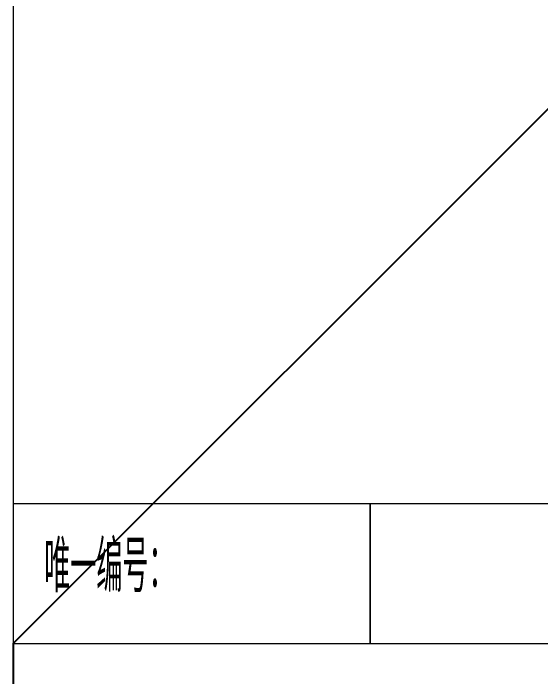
# Model space of a CAD drawing. Extents: x -469675 to 2400000, y -476501 to 2085364.
# Drawn here: x 0 to 203884, y -12809 to 243595 of the extents above; entities that cross this region are included whole.
import ezdxf

# ---------------------------------------------------------------- set-up
doc = ezdxf.new("R2010")
doc.units = 0
doc.header["$LTSCALE"] = 1000
doc.header["$MEASUREMENT"] = 0
doc.layers.get('0').update_dxf_attribs({"linetype": 'CONTINUOUS', "lineweight": 20})
doc.layers.add('C-注释', color=30, linetype='CONTINUOUS', plot=False)
doc.styles.add('GBSTYLE', font='gbxwxt.shx', dxfattribs={"width": 0.7, "bigfont": 'gbhzfs.shx'})

# ---------------------------------------------------------------- blocks, each defined once
blk = doc.blocks.new('AcsAcadShareArea')
for points in [[(0, 0), (2400000, 0), (2400000, 1700000), (0, 1700000)], [(0, 0), (138000, 0), (138000, 54000), (0, 54000)], [(138000, 0), (568000, 0), (568000, 54000), (138000, 54000)]]:
    blk.add_lwpolyline(points, close=True)
at = {"insert": (11937, 39827), "char_height": 20000, "width": 121478, "attachment_point": 1, "style": 'GBSTYLE'}
blk.add_mtext('唯一编号：', dxfattribs=at)
at = {"style": 'GBSTYLE', "width": 0.7}
blk.add_attdef('唯一编号', (150748, 17216), '', height=20000, dxfattribs=at)

msp = doc.modelspace()

# ---------------------------------------------------------------- linework, layer by layer
at = {"layer": 'C-注释'}
for q in [(500000, 500000), (0, -476500.8912)]:
    msp.add_line((0, 0), q, dxfattribs=at)

# ---------------------------------------------------------------- block references
at = {"color": 1}
msp.add_blockref('AcsAcadShareArea', (0, 0), dxfattribs=at)

doc.saveas('drawing.dxf')
